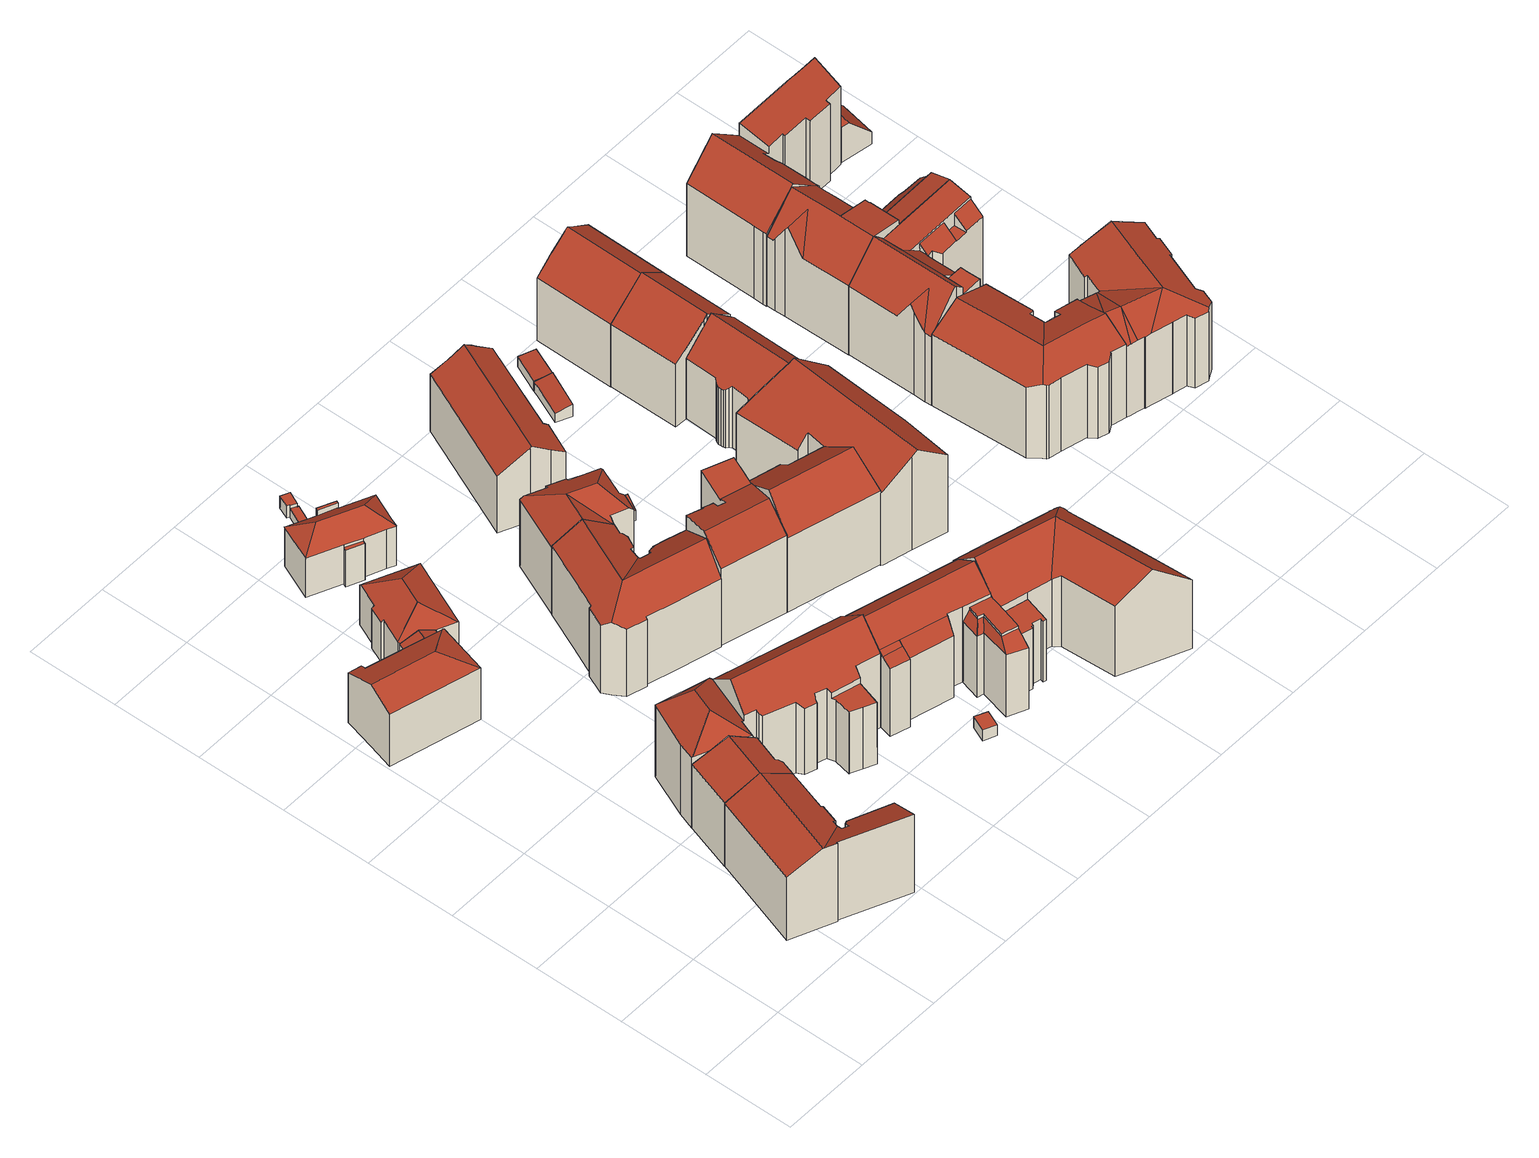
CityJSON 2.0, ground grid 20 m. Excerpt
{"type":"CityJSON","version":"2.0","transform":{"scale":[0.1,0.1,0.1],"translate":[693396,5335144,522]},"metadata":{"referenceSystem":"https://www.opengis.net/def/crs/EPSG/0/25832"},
"CityObjects":{
"building1":{"type":"Building","attributes":{"Gemeindeschluessel":"09162000","HoeheDach":"543.777","HoeheGrund":"522.949","Methode":"1000","NiedrigsteTraufeDesGebaeudes":"539.363","Geometrietyp2DReferenz":"3000","function":"31001_9998","roofType":"3100","measuredHeight":20.83,"storeysAboveGround":4},"geometry":[{"type":"MultiSurface","lod":"2","boundaries":[[[0,1,2,3]],[[4,5,6,7]],[[2,1,8,9]],[[10,11,12,13,14,4,7,15,16,17,3,2,9,18,19]],[[7,6,20,15]],[[21,0,3,17,22]],[[23,24,25,26]],[[18,27,28,19]],[[28,29,10,19]],[[8,27,18,9]],[[11,30,31,12]],[[15,20,32,16]],[[25,14,13,26]],[[4,14,25,24,5]],[[29,30,11,10]],[[16,32,22,17]],[[23,33,21,22,32,20,6,5,24]],[[29,28,27,8,1,0,21,33,31,30]],[[13,12,31,33,23,26]]],"semantics":{"surfaces":[{"type":"WallSurface"},{"type":"GroundSurface"},{"type":"RoofSurface"}],"values":[0,0,0,1,0,0,2,0,0,0,0,0,0,0,0,0,2,2,0]}}]},
"building2":{"type":"Building","attributes":{"Gemeindeschluessel":"09162000","HoeheDach":"543.811","HoeheGrund":"522.790","Methode":"2000","NiedrigsteTraufeDesGebaeudes":"539.660","Geometrietyp2DReferenz":"3000","function":"31001_9998","roofType":"3100","measuredHeight":21.02,"storeysAboveGround":4},"geometry":[{"type":"MultiSurface","lod":"2","boundaries":[[[34,35,36,37,38,39]],[[40,41,42,43,44,45,37,36]],[[46,47,48,49]],[[50,51,52,53]],[[43,42,51,50]],[[53,52,54,55]],[[55,54,47,46]],[[48,47,54,52,51,42,41,24]],[[24,41,40,36,35,34]],[[56,49,48,24,34,39]],[[53,55,46,49,56,39,38,37,45,44,43,50]]],"semantics":{"surfaces":[{"type":"WallSurface"},{"type":"RoofSurface"},{"type":"GroundSurface"}],"values":[0,0,0,0,0,0,0,1,1,0,2]}}]},
"building3":{"type":"Building","attributes":{"Gemeindeschluessel":"09162000","HoeheDach":"539.305","HoeheGrund":"522.690","Methode":"2000","NiedrigsteTraufeDesGebaeudes":"535.921","Geometrietyp2DReferenz":"3000","function":"31001_1000","roofType":"3200","measuredHeight":16.61,"storeysAboveGround":4},"geometry":[{"type":"MultiSurface","lod":"2","boundaries":[[[57,58,59,60]],[[61,62,63,64]],[[61,65,66,62]],[[67,68,69,59,58,70,71,72,73,74]],[[75,72,71,76]],[[62,66,68,67]],[[62,67,74,63]],[[63,74,73,72,75,77,78,64]],[[57,79,76,71,70,58]],[[68,66,65,80,81,69]],[[60,59,69,81]],[[61,64,78,77,75,76,79,57,60,81,80,65]]],"semantics":{"surfaces":[{"type":"WallSurface"},{"type":"RoofSurface"},{"type":"GroundSurface"}],"values":[0,0,0,1,0,1,1,0,0,0,0,2]}}]},
"building4":{"type":"Building","attributes":{"Gemeindeschluessel":"09162000","HoeheDach":"536.591","HoeheGrund":"522.780","Methode":"2000","NiedrigsteTraufeDesGebaeudes":"533.400","Geometrietyp2DReferenz":"3000","function":"31001_1000","roofType":"3200","measuredHeight":13.81,"storeysAboveGround":3},"geometry":[{"type":"MultiSurface","lod":"2","boundaries":[[[82,83,84,85,86]],[[87,88,89,90,91,92]],[[90,89,84,93]],[[86,85,88,87,94,95,96,97]],[[98,94,87,92]],[[99,100,101,102,103,104,105]],[[106,104,103,107,108]],[[109,110,106,108,111,112]],[[113,114,101,100,99,115,116,117,118,119,120,121,122,123,124,98,92,91,90,93]],[[85,84,89,88]],[[125,97,96,123,122,121]],[[120,126,125,121]],[[116,115,99,105,127,109,112,117]],[[127,105,104,106,110,109]],[[114,113,83,82,102,101]],[[123,96,95,124]],[[126,108,107,103,102,82,86,97,125]],[[112,111,108,126,120,119,118,117]],[[93,84,83,113]],[[124,95,94,98]]],"semantics":{"surfaces":[{"type":"RoofSurface"},{"type":"WallSurface"},{"type":"GroundSurface"}],"values":[0,1,1,0,1,1,1,0,2,0,1,1,1,0,1,1,0,1,1,1]}}]},
"building5":{"type":"Building","attributes":{"Gemeindeschluessel":"09162000","HoeheDach":"547.740","HoeheGrund":"522.681","Methode":"2000","NiedrigsteTraufeDesGebaeudes":"539.095","Geometrietyp2DReferenz":"3000","function":"31001_1000","roofType":"3100","measuredHeight":25.06,"storeysAboveGround":4},"geometry":[{"type":"MultiSurface","lod":"2","boundaries":[[[128,129,130,131,132,133]],[[134,135,136,137,138,139,140]],[[141,142,143,144]],[[145,146,147,136,148,149]],[[150,151,144,143]],[[152,146,145]],[[153,140,139,154,155]],[[156,157,158,159,160,161]],[[142,141,162,163]],[[164,165,166,167]],[[165,164,163,162]],[[168,149,148,169]],[[156,161,151,150]],[[168,170,171,152,145,149]],[[172,173,174,175]],[[139,138,154]],[[176,177,178,179]],[[141,144,151,161,160,131,130,178,177,153,155,180,181,182,166,165,162]],[[183,184,158,157]],[[128,133,173,172]],[[175,174,184,183]],[[185,186,171,170]],[[132,131,160,159]],[[176,134,140,153,177]],[[187,182,181,188]],[[185,188,181,180,189,186]],[[179,178,130,129]],[[147,137,136]],[[135,169,148,136]],[[167,166,182,187]],[[154,189,180,155]],[[154,138,137,147,146,152,171,186,189]],[[174,173,133,132,159,158,184]],[[176,179,129,128,172,175,183,157,156,150,143,142,163,164,167,187,188,185,170,168,169,135,134]]],"semantics":{"surfaces":[{"type":"WallSurface"},{"type":"RoofSurface"},{"type":"GroundSurface"}],"values":[0,0,0,1,0,1,1,0,0,0,0,0,0,0,0,0,0,1,0,0,0,0,0,0,0,0,0,1,0,0,0,1,1,2]}}]},
"building6":{"type":"Building","attributes":{"Gemeindeschluessel":"09162000","HoeheDach":"536.640","HoeheGrund":"522.667","Methode":"2000","NiedrigsteTraufeDesGebaeudes":"532.416","Geometrietyp2DReferenz":"3000","function":"31001_1000","roofType":"3200","measuredHeight":13.97},"geometry":[{"type":"MultiSurface","lod":"2","boundaries":[[[190,191,192,193,194]],[[195,196,197,198,199]],[[200,201,202,203]],[[204,205,198,197]],[[206,207,208,209]],[[200,210,211,212,201]],[[213,203,202,214,215]],[[216,217,218,205,204,219]],[[193,192,220,221]],[[208,207,212,211]],[[216,219,220,222]],[[213,215,197,196]],[[190,194,223,224]],[[209,208,211,210]],[[222,220,192,191]],[[223,194,193,221,225,202,201,226]],[[195,199,218,217]],[[207,226,201,212]],[[225,214,202]],[[225,221,220,219,204,197,215,214]],[[190,224,206,209,210,200,203,213,196,195,217,216,222,191]],[[206,224,223,226,207]],[[205,218,199,198]]],"semantics":{"surfaces":[{"type":"WallSurface"},{"type":"RoofSurface"},{"type":"GroundSurface"}],"values":[0,0,0,0,0,0,0,0,1,1,0,0,0,0,0,1,0,0,1,1,2,0,1]}}]},
"building7":{"type":"Building","attributes":{"Gemeindeschluessel":"09162000","HoeheDach":"545.134","HoeheGrund":"522.550","Methode":"2000","NiedrigsteTraufeDesGebaeudes":"539.174","Geometrietyp2DReferenz":"3000","function":"31001_1000","roofType":"3100","measuredHeight":22.58,"storeysAboveGround":4},"geometry":[{"type":"MultiSurface","lod":"2","boundaries":[[[227,228,229,230]],[[231,232,233,234]],[[235,236,237,238,239,240]],[[241,242,243,244,245,246,247,248,249]],[[250,243,242,251]],[[252,253,254,255,256,257]],[[258,240,239,259]],[[251,242,241,260]],[[247,246,236,235,240,258,261,262,263,264,265,266,267,268,248]],[[269,262,261,270]],[[271,272,273,274,255,254]],[[275,265,264,276]],[[245,277,278,237,236,246]],[[249,248,279,271,254,253,252,233,232]],[[280,277,245,244,243,250]],[[276,264,263,281]],[[273,272,282,283]],[[278,277,280,250,251,260,284,231,234,257,256,255,274,273,283,285,286,227,230,287,288,289,290,275,276,281,269,270,259,239,238,237]],[[284,260,241,249,232,231]],[[285,291,292,286]],[[266,265,275,290,289,267]],[[283,282,291,285]],[[270,261,258,259]],[[286,292,228,227]],[[234,233,252,257]],[[268,293,229,228,292,291,282,272,271,279,248]],[[289,288,287,230,229,293,268,267]],[[281,263,262,269]]],"semantics":{"surfaces":[{"type":"WallSurface"},{"type":"RoofSurface"},{"type":"GroundSurface"}],"values":[0,0,0,1,0,0,0,0,1,0,0,0,0,1,0,0,0,2,0,0,0,0,0,0,0,1,0,0]}}]},
"building8":{"type":"Building","attributes":{"Gemeindeschluessel":"09162000","HoeheDach":"525.930","HoeheGrund":"522.622","Methode":"2000","NiedrigsteTraufeDesGebaeudes":"524.988","Geometrietyp2DReferenz":"3000","function":"31001_2000","roofType":"3100","measuredHeight":3.31},"geometry":[{"type":"MultiSurface","lod":"2","boundaries":[[[294,295,296,297]],[[298,299,300,301]],[[300,302,303,301]],[[297,303,302,294]],[[296,298,301,303,297]],[[299,295,294,302,300]],[[295,299,298,296]]],"semantics":{"surfaces":[{"type":"GroundSurface"},{"type":"RoofSurface"},{"type":"WallSurface"}],"values":[0,1,1,2,2,2,2]}}]},
"building9":{"type":"Building","attributes":{"Gemeindeschluessel":"09162000","HoeheDach":"525.590","HoeheGrund":"522.491","Methode":"2000","NiedrigsteTraufeDesGebaeudes":"524.810","Geometrietyp2DReferenz":"3000","function":"31001_1000","roofType":"1000","measuredHeight":3.1},"geometry":[{"type":"MultiSurface","lod":"2","boundaries":[[[304,305,306,307]],[[308,309,310,311]],[[312,313,314,315]],[[306,305,316,317,314,313,318,319,320]],[[321,308,311,322,323,324,312,315,325,326,304,307]],[[309,327,328,329,330,331,310]],[[315,314,317,325]],[[323,330,329,324]],[[318,328,327,319]],[[322,331,330,323]],[[321,320,319,327,309,308]],[[311,310,331,322]],[[326,316,305,304]],[[325,317,316,326]],[[307,306,320,321]],[[324,329,328,318,313,312]]],"semantics":{"surfaces":[{"type":"WallSurface"},{"type":"RoofSurface"},{"type":"GroundSurface"}],"values":[0,0,0,1,2,1,0,0,0,0,0,0,0,0,0,0]}}]},
"building10":{"type":"Building","attributes":{"Gemeindeschluessel":"09162000","HoeheDach":"526.040","HoeheGrund":"523.120","Methode":"1000","NiedrigsteTraufeDesGebaeudes":"526.040","Geometrietyp2DReferenz":"3000","function":"31001_2000","roofType":"1000","measuredHeight":2.92},"geometry":[{"type":"MultiSurface","lod":"2","boundaries":[[[332,333,334,335]],[[336,337,338,339]],[[336,332,335,337]],[[336,339,333,332]],[[335,334,338,337]],[[333,339,338,334]]],"semantics":{"surfaces":[{"type":"RoofSurface"},{"type":"GroundSurface"},{"type":"WallSurface"}],"values":[0,1,2,2,2,2]}}]},
"building11":{"type":"Building","attributes":{"Gemeindeschluessel":"09162000","HoeheDach":"544.750","HoeheGrund":"522.740","Methode":"2000","NiedrigsteTraufeDesGebaeudes":"540.368","Geometrietyp2DReferenz":"3000","function":"31001_1000","roofType":"3200","measuredHeight":22.01,"storeysAboveGround":4},"geometry":[{"type":"MultiSurface","lod":"2","boundaries":[[[340,341,342,343]],[[344,345,346,347]],[[348,349,350,351]],[[352,346,345,353,354,355]],[[356,357,348,351,358,359]],[[360,361,347,346,352,362,363,364]],[[349,348,357,365,364,363]],[[366,367,368,369,343,342]],[[351,350,370,371,358]],[[349,363,362,352,355,350]],[[372,353,345,344]],[[373,374,341,340]],[[370,375,376,377,378,371]],[[372,379,368,367,354,353]],[[350,355,354,367,366,342,341,374,375,370]],[[379,372,344,347,361,360,364,365,357,356,359,378,377,376,373,340,343,369,368]],[[359,358,371,378]],[[376,375,374,373]]],"semantics":{"surfaces":[{"type":"WallSurface"},{"type":"RoofSurface"},{"type":"GroundSurface"}],"values":[0,0,1,1,0,0,0,0,1,1,0,0,0,0,1,2,0,0]}}]},
"building12":{"type":"Building","attributes":{"Gemeindeschluessel":"09162000","HoeheDach":"546.830","HoeheGrund":"522.747","Methode":"2000","NiedrigsteTraufeDesGebaeudes":"539.115","Geometrietyp2DReferenz":"3000","function":"31001_1000","roofType":"3100","measuredHeight":24.08,"storeysAboveGround":4},"geometry":[{"type":"MultiSurface","lod":"2","boundaries":[[[380,381,382,383,384,385]],[[386,387,388,389,390,391]],[[384,383,390,389]],[[392,393,394,395]],[[396,397,398,399]],[[380,385,400,401]],[[392,402,403,404,393]],[[397,405,406,407,398]],[[383,382,391,390]],[[408,399,398,407,409]],[[387,408,409,410,388]],[[394,411,406,405]],[[386,391,382,381]],[[395,394,405,397,396]],[[411,404,403,400,385,384,389,388,410]],[[394,393,404,411]],[[406,411,410,409,407]],[[380,401,402,392,395,396,399,408,387,386,381]],[[401,400,403,402]]],"semantics":{"surfaces":[{"type":"WallSurface"},{"type":"RoofSurface"},{"type":"GroundSurface"}],"values":[0,0,1,0,0,0,0,1,1,0,0,0,0,0,1,1,1,2,0]}}]},
"building13":{"type":"Building","attributes":{"Gemeindeschluessel":"09162000","HoeheDach":"541.970","HoeheGrund":"522.823","Methode":"2000","NiedrigsteTraufeDesGebaeudes":"538.973","Geometrietyp2DReferenz":"3000","function":"31001_1000","roofType":"1000","measuredHeight":19.15},"geometry":[{"type":"MultiSurface","lod":"2","boundaries":[[[412,413,414,415]],[[416,417,418,412]],[[419,420,421,422,423]],[[424,425,426,427,428,418,417,429]],[[423,430,431,419]],[[432,433,434,435,436]],[[421,420,434,433]],[[431,429,417,416]],[[432,436,415,414,401]],[[423,422,437,425,424,430]],[[422,421,433,432,401,380,438,437]],[[380,427,426,438]],[[419,431,416,435,434,420]],[[438,426,425,437]],[[435,416,412,436]],[[412,418,428,413]],[[380,401,414,413,428,427]],[[430,424,429,431]],[[412,415,436]]],"semantics":{"surfaces":[{"type":"RoofSurface"},{"type":"WallSurface"},{"type":"GroundSurface"}],"values":[0,1,1,0,0,1,1,1,1,1,2,1,0,1,0,1,1,1,1]}}]},
"building14":{"type":"Building","attributes":{"Gemeindeschluessel":"09162000","HoeheDach":"546.210","HoeheGrund":"522.870","Methode":"2000","NiedrigsteTraufeDesGebaeudes":"542.847","Geometrietyp2DReferenz":"3000","function":"31001_1000","roofType":"3100","measuredHeight":23.34,"storeysAboveGround":4},"geometry":[{"type":"MultiSurface","lod":"2","boundaries":[[[439,440,441,442,443,444]],[[445,446,444,443,447,448]],[[449,450,451,452,453,440,439,444,446,445,454,455,456,457]],[[458,459,460,461,462]],[[463,453,452,464]],[[441,440,453,463]],[[465,460,459,466]],[[452,451,462,461,467,468,464]],[[469,457,456,455,470,471,472,473]],[[454,445,448,474,470,455]],[[467,461,460,465]],[[466,475,476,477,473,472,471,470,474,448,447,443,442,441,463,464,468,467,465]],[[477,478,469,473]],[[477,476,475,466,459,458,450,449,478]],[[478,449,457,469]],[[462,451,450,458]]],"semantics":{"surfaces":[{"type":"WallSurface"},{"type":"RoofSurface"},{"type":"GroundSurface"}],"values":[0,0,1,1,0,0,0,0,0,0,0,2,0,0,1,0]}}]},
"building15":{"type":"Building","attributes":{"Gemeindeschluessel":"09162000","HoeheDach":"538.780","HoeheGrund":"522.560","Methode":"2000","NiedrigsteTraufeDesGebaeudes":"538.780","Geometrietyp2DReferenz":"3000","function":"31001_1000","roofType":"1000","measuredHeight":16.22},"geometry":[{"type":"MultiSurface","lod":"2","boundaries":[[[479,480,481,482]],[[483,484,485,486]],[[486,485,487,488]],[[489,490,491,492]],[[487,485,484,493,494,495,496,481,480,497,491,490]],[[482,481,496,498]],[[499,495,494,500]],[[498,496,495,499]],[[501,497,480,479]],[[502,493,484,483]],[[500,494,493,502]],[[488,487,490,489]],[[489,492,501,479,482,498,499,500,502,483,486,488]],[[492,491,497,501]]],"semantics":{"surfaces":[{"type":"WallSurface"},{"type":"RoofSurface"},{"type":"GroundSurface"}],"values":[0,0,0,0,1,0,0,0,0,0,0,0,2,0]}}]},
"building16":{"type":"Building","attributes":{"Gemeindeschluessel":"09162000","HoeheDach":"527.043","HoeheGrund":"522.920","Methode":"2000","NiedrigsteTraufeDesGebaeudes":"525.452","Geometrietyp2DReferenz":"3000","function":"51009_1610","roofType":"2100","measuredHeight":4.12},"geometry":[{"type":"MultiSurface","lod":"2","boundaries":[[[503,504,505,506]],[[506,505,507,508]],[[509,510,504,503]],[[508,507,510,509]],[[507,505,504,510]],[[509,503,506,508]]],"semantics":{"surfaces":[{"type":"WallSurface"},{"type":"RoofSurface"},{"type":"GroundSurface"}],"values":[0,0,0,0,1,2]}}]},
"building17":{"type":"Building","attributes":{"Gemeindeschluessel":"09162000","HoeheDach":"542.293","HoeheGrund":"522.590","Methode":"1000","NiedrigsteTraufeDesGebaeudes":"537.577","Geometrietyp2DReferenz":"3000","function":"31001_1000","roofType":"3100","measuredHeight":19.7,"storeysAboveGround":4},"geometry":[{"type":"MultiSurface","lod":"2","boundaries":[[[511,512,513,514]],[[515,516,517,518]],[[519,520,521,522]],[[523,524,525,526]],[[527,528,529,525,524,517,516]],[[530,531,532,533]],[[532,531,513,512,534,521,520,535,529,528]],[[536,527,516,515]],[[529,535,520,519,537,538,526,525]],[[511,539,522,521,534,512]],[[514,513,531,530]],[[539,511,514,530,533,540,536,515,518,523,526,538,537,519,522]],[[518,517,524,523]],[[540,533,532,528,527,536]]],"semantics":{"surfaces":[{"type":"WallSurface"},{"type":"RoofSurface"},{"type":"GroundSurface"}],"values":[0,0,0,0,1,0,1,0,0,0,0,2,0,0]}}]},
"building18":{"type":"Building","attributes":{"Gemeindeschluessel":"09162000","HoeheDach":"548.327","HoeheGrund":"522.900","Methode":"2000","NiedrigsteTraufeDesGebaeudes":"540.454","Geometrietyp2DReferenz":"3000","function":"31001_1000","roofType":"3100","measuredHeight":25.43,"storeysAboveGround":4},"geometry":[{"type":"MultiSurface","lod":"2","boundaries":[[[466,541,542,543]],[[544,545,546,547]],[[548,549,547,546,550,551]],[[552,551,550,546,545,542,541,553,554]],[[555,556,557,548,551,552]],[[543,542,545,544]],[[555,552,554,558]],[[549,548,557,556,477,559,560,466,543,544,547]],[[556,555,558,477]],[[558,554,553,541,466,560,559,477]]],"semantics":{"surfaces":[{"type":"WallSurface"},{"type":"RoofSurface"},{"type":"GroundSurface"}],"values":[0,0,0,1,0,0,1,2,0,0]}}]},
"building19":{"type":"Building","attributes":{"Gemeindeschluessel":"09162000","HoeheDach":"547.870","HoeheGrund":"523.039","Methode":"1000","NiedrigsteTraufeDesGebaeudes":"540.562","Geometrietyp2DReferenz":"3000","function":"31001_1000","roofType":"3100","measuredHeight":24.83,"storeysAboveGround":4},"geometry":[{"type":"MultiSurface","lod":"2","boundaries":[[[561,562,563,564,565,566,567,568,569,570,571,572,573,574]],[[575,574,573,576,577,578]],[[572,571,579,580,576,573]],[[571,570,569,581,582,579]],[[565,564,583,584,585,566]],[[586,587,588,589,590,591,592,593]],[[594,595,596,597,589,588]],[[598,599,600,601,602,603,604,605,563,562]],[[606,607,596,595]],[[608,567,566,585]],[[609,610,600,599,607,606]],[[601,600,610,611,612,602]],[[563,605,613,614,583,564]],[[615,604,603,616]],[[589,597,596,607,599,598,562,590]],[[593,592,617,618]],[[619,568,567,608]],[[592,591,590,562,561,574,575,620,617]],[[617,620,575,578,621,618]],[[613,605,604,615]],[[609,606,595,594,588,587,586,593,618,621,578,577,576,580,579,582,581,619,608,585,584,583,614,613,615,616,612,611,610]],[[616,603,602,612]],[[581,569,568,619]]],"semantics":{"surfaces":[{"type":"RoofSurface"},{"type":"WallSurface"},{"type":"GroundSurface"}],"values":[0,1,1,1,1,1,1,0,1,1,1,1,1,1,0,1,1,0,1,1,2,1,1]}}]},
"building20":{"type":"Building","attributes":{"Gemeindeschluessel":"09162000","HoeheDach":"548.438","HoeheGrund":"522.600","Methode":"2000","NiedrigsteTraufeDesGebaeudes":"539.216","Geometrietyp2DReferenz":"3000","function":"31001_1000","roofType":"3100","measuredHeight":25.84,"storeysAboveGround":4},"geometry":[{"type":"MultiSurface","lod":"2","boundaries":[[[622,623,624,625]],[[626,627,628,629]],[[630,631,632,633,634,635]],[[636,637,638,631,630,635,639,640,641,642,643,644,626,629,645,622,625,646,647]],[[638,637,648,649,632,631]],[[648,650,651,652,649]],[[644,653,627,626]],[[641,546,654,642]],[[655,623,622,645,629,628]],[[656,657,546,641,640,639]],[[643,642,654,658,653,644]],[[635,634,656,639]],[[647,651,650,636]],[[658,654,546,657,656,634,633,632,649,652,624,623,655,628,627,653]],[[636,650,648,637]],[[652,651,647,646,625,624]]],"semantics":{"surfaces":[{"type":"WallSurface"},{"type":"GroundSurface"},{"type":"RoofSurface"}],"values":[0,0,0,1,0,2,0,0,0,0,0,0,0,2,0,0]}}]},
"building21":{"type":"Building","attributes":{"Gemeindeschluessel":"09162000","HoeheDach":"526.063","HoeheGrund":"522.910","Methode":"1000","NiedrigsteTraufeDesGebaeudes":"525.409","Geometrietyp2DReferenz":"3000","function":"31001_2000","roofType":"2100","measuredHeight":3.15},"geometry":[{"type":"MultiSurface","lod":"2","boundaries":[[[659,660,661,662,663,664]],[[665,666,664,663,662,667]],[[668,666,665,667,669,670]],[[670,669,667,662,661,660]],[[659,668,670,660]],[[664,666,668,659]]],"semantics":{"surfaces":[{"type":"GroundSurface"},{"type":"WallSurface"},{"type":"RoofSurface"}],"values":[0,1,2,1,1,1]}}]},
"building22":{"type":"Building","attributes":{"Gemeindeschluessel":"09162000","HoeheDach":"525.929","HoeheGrund":"522.990","Methode":"2000","NiedrigsteTraufeDesGebaeudes":"525.634","Geometrietyp2DReferenz":"3000","function":"31001_2000","roofType":"1000","measuredHeight":2.94},"geometry":[{"type":"MultiSurface","lod":"2","boundaries":[[[671,672,673,674]],[[671,675,676,672]],[[677,678,676,675]],[[673,678,677,674]],[[674,677,675,671]],[[672,676,678,673]]],"semantics":{"surfaces":[{"type":"GroundSurface"},{"type":"WallSurface"},{"type":"RoofSurface"}],"values":[0,1,2,1,1,1]}}]},
"building23":{"type":"Building","attributes":{"Gemeindeschluessel":"09162000","HoeheDach":"545.786","HoeheGrund":"523.000","Methode":"2000","NiedrigsteTraufeDesGebaeudes":"538.085","Geometrietyp2DReferenz":"3000","function":"31001_1000","roofType":"3100","measuredHeight":22.79,"storeysAboveGround":4},"geometry":[{"type":"MultiSurface","lod":"2","boundaries":[[[679,680,681,682]],[[683,684,685,686]],[[687,688,689,690]],[[685,684,691,692,693,694,695,696,697,698,689,688,699,681,680,700,701,702]],[[690,689,698,703]],[[704,702,701,705]],[[706,695,694,707]],[[708,699,688,687]],[[709,700,680,679]],[[710,711,712,692,691]],[[686,685,702,704]],[[707,694,693,713]],[[714,711,710,715]],[[692,712,716,717,713,693]],[[703,698,697,718]],[[718,697,696,719]],[[716,712,711,714]],[[705,701,700,709]],[[682,681,699,708]],[[715,720,683,686,704,705,709,679,682,708,687,690,703,718,719,706,707,713,717,716,714]],[[719,696,695,706]],[[720,715,710,691,684,683]]],"semantics":{"surfaces":[{"type":"WallSurface"},{"type":"RoofSurface"},{"type":"GroundSurface"}],"values":[0,0,0,1,0,0,0,0,0,1,0,0,0,0,0,0,0,0,0,2,0,0]}}]},
"building24":{"type":"Building","attributes":{"Gemeindeschluessel":"09162000","HoeheDach":"546.320","HoeheGrund":"522.929","Methode":"2000","NiedrigsteTraufeDesGebaeudes":"539.433","Geometrietyp2DReferenz":"3000","function":"31001_1000","roofType":"3100","measuredHeight":23.39,"storeysAboveGround":4},"geometry":[{"type":"MultiSurface","lod":"2","boundaries":[[[721,722,723,724,725,726]],[[727,728,729,730,731,732]],[[728,733,734,735,736,729]],[[731,730,729,736,735,724,723]],[[724,735,734,737,738,725]],[[739,726,725,738]],[[733,728,727,732,740,741,742,739,738,737,734]],[[740,732,731,723,722,741]],[[742,741,722,721,726,739]]],"semantics":{"surfaces":[{"type":"RoofSurface"},{"type":"WallSurface"},{"type":"GroundSurface"}],"values":[0,1,1,0,1,1,2,1,1]}}]},
"building25":{"type":"Building","attributes":{"Gemeindeschluessel":"09162000","HoeheDach":"545.850","HoeheGrund":"522.820","Methode":"2000","NiedrigsteTraufeDesGebaeudes":"539.473","Geometrietyp2DReferenz":"3000","function":"31001_1000","roofType":"3100","measuredHeight":23.03,"storeysAboveGround":4},"geometry":[{"type":"MultiSurface","lod":"2","boundaries":[[[743,744,745,746]],[[747,748,749,750]],[[751,752,753,754]],[[755,756,753,752,745,744]],[[757,758,759,760,743,746,751,754,761,747,750]],[[758,757,750,749,762,735]],[[746,745,752,751]],[[760,759,758,735,763,755,744,743]],[[763,735,762,749,748,756,755]],[[756,748,747,761,754,753]]],"semantics":{"surfaces":[{"type":"WallSurface"},{"type":"RoofSurface"},{"type":"GroundSurface"}],"values":[0,0,0,1,2,0,0,0,1,0]}}]},
"building26":{"type":"Building","attributes":{"Gemeindeschluessel":"09162000","HoeheDach":"545.360","HoeheGrund":"523.070","Methode":"2000","NiedrigsteTraufeDesGebaeudes":"541.447","Geometrietyp2DReferenz":"3000","function":"31001_9998","roofType":"3100","measuredHeight":22.29,"storeysAboveGround":4},"geometry":[{"type":"MultiSurface","lod":"2","boundaries":[[[764,765,766,767,768,769,770,771]],[[772,773,774,775]],[[776,777,778,779]],[[780,781,782,783]],[[784,785,786,787]],[[788,789,790,791,792,793]],[[794,787,786,766,765,795]],[[768,767,796,797,798,799,800,801,802,769]],[[803,795,765,764,771,804]],[[783,782,773,772]],[[805,789,788,806,807,808]],[[809,800,799,810]],[[786,785,811,778,777,774,773,782,781,807,806,788,793,812,767,766]],[[813,814,815,816]],[[816,791,790,789,805,808,780,783,772,775,776,779,817,784,787,794,795,803,804,818,819,820,821,809,810,822,823,824,825,826,827,828,813]],[[808,807,781,780]],[[821,801,800,809]],[[812,793,792,815,814,829,830,831,832,796,767]],[[804,771,770,818]],[[810,799,798,822]],[[828,829,814,813]],[[770,769,802,820,819,818]],[[817,811,785,784]],[[820,802,801,821]],[[831,830,827,826,825,832]],[[825,824,823,822,798,797,796,832]],[[827,830,829,828]],[[816,815,792,791]],[[779,778,811,817]],[[775,774,777,776]]],"semantics":{"surfaces":[{"type":"RoofSurface"},{"type":"WallSurface"},{"type":"GroundSurface"}],"values":[0,1,1,1,1,1,1,0,1,1,1,1,0,1,2,1,1,0,1,1,1,1,1,1,1,1,1,1,1,1]}}]},
"building27":{"type":"Building","attributes":{"Gemeindeschluessel":"09162000","HoeheDach":"548.600","HoeheGrund":"523.051","Methode":"2000","NiedrigsteTraufeDesGebaeudes":"540.940","Geometrietyp2DReferenz":"3000","function":"31001_1000","roofType":"3100","measuredHeight":25.55,"storeysAboveGround":4},"geometry":[{"type":"MultiSurface","lod":"2","boundaries":[[[833,834,835,836]],[[837,838,839,840,841]],[[842,843,844,845]],[[846,847,848]],[[849,850,851,852,853,854,855,856,857,858,859,860,861,862,863]],[[864,865,866]],[[848,847,867,868,869,870,871,872]],[[852,873,874,853]],[[849,875,876,850]],[[864,877,878]],[[858,879,846,848,872,859]],[[853,874,880,854]],[[881,837,841,882]],[[864,878,876,875,883,884,865]],[[849,863,838,837,881,885,883,875]],[[879,867,847,846]],[[860,859,872,871,886]],[[887,888,833,836,889]],[[890,891,842,845,880,874,873]],[[851,892,893,890,873,852]],[[856,855,894,870,869]],[[845,844,894,855,854,880]],[[851,850,876,878,877,892]],[[862,861,888,887,840,839]],[[861,860,886,834,833,888]],[[890,893,891]],[[862,839,838,863]],[[870,894,844,843,835,834,886,871]],[[893,892,877,864,866,889,835,843,891]],[[891,843,842]],[[856,869,868,857]],[[885,881,882,895]],[[858,857,868,867,879]],[[887,889,866,865,884,895,882,841,840]],[[836,835,889]],[[895,884,883,885]]],"semantics":{"surfaces":[{"type":"WallSurface"},{"type":"RoofSurface"},{"type":"GroundSurface"}],"values":[0,1,0,1,2,0,1,0,0,0,0,0,0,1,0,1,0,1,1,0,0,0,0,0,0,0,0,1,1,0,0,1,0,0,0,0]}}]},
"building28":{"type":"Building","attributes":{"Gemeindeschluessel":"09162000","HoeheDach":"548.580","HoeheGrund":"522.921","Methode":"2000","NiedrigsteTraufeDesGebaeudes":"540.617","Geometrietyp2DReferenz":"3000","function":"31001_1000","roofType":"2100","measuredHeight":25.66,"storeysAboveGround":4},"geometry":[{"type":"MultiSurface","lod":"2","boundaries":[[[896,897,898,899]],[[900,901,902]],[[903,904,905,906]],[[907,908,897,896,909,910]],[[911,912,913,914,871,910,909]],[[915,916,902,901,917]],[[918,899,898,919]],[[903,920,912,911,921,904]],[[922,923,924,925]],[[907,926,927,928,929,930,922,925,920,903,906,931,932,933,908]],[[920,925,924,934,913,912]],[[931,935,936,932]],[[906,905,935,931]],[[929,928,915,917,937]],[[908,933,938,919,898,897]],[[927,926,939,900,902,916]],[[939,871,914,940,937,917,901,900]],[[927,916,915,928]],[[918,919,938,936,935,905,904,921]],[[914,934,924,923,941,940]],[[930,941,923,922]],[[914,913,934]],[[932,936,938,933]],[[926,907,910,871,939]],[[930,929,937,940,941]],[[911,909,896,899,918,921]]],"semantics":{"surfaces":[{"type":"RoofSurface"},{"type":"WallSurface"},{"type":"GroundSurface"}],"values":[0,0,1,1,0,0,1,1,1,2,1,1,1,1,1,1,0,1,0,0,1,1,1,1,1,1]}}]},
"building29":{"type":"Building","attributes":{"Gemeindeschluessel":"09162000","HoeheDach":"545.194","HoeheGrund":"523.070","Methode":"2000","NiedrigsteTraufeDesGebaeudes":"540.541","Geometrietyp2DReferenz":"3000","function":"31001_9998","roofType":"3100","measuredHeight":22.12,"storeysAboveGround":4},"geometry":[{"type":"MultiSurface","lod":"2","boundaries":[[[942,943,944,945]],[[946,947,948,949]],[[950,951,952,953,954,955]],[[956,957,958,959]],[[945,944,949,948,791,960,961,789]],[[962,963,964,952,951,950,965,966,967,956,959,968,969,970,971,972,973,974,975,789,961,960,791,816,976,977,978,979,980,981,982,983,984,985,986,987,988]],[[972,989,990,973]],[[950,955,991,965]],[[969,992,993,970]],[[985,994,995,986]],[[982,996,997,983]],[[988,998,999,962]],[[1000,998,988,987,986,995]],[[965,991,1001,966]],[[963,1002,1003,964]],[[1004,1005,1000,995,994,1006,997,996,1007,1008,1009]],[[968,1010,992,969]],[[1004,1009,1011,1012,943]],[[943,1012,946,949,944]],[[971,970,993,1013,989,972]],[[993,992,1010,958,957,1014,1004,1013]],[[984,1006,994,985]],[[791,948,947,816]],[[946,1012,1011,978,977,976,816,947]],[[1015,943,942]],[[981,1007,996,982]],[[959,958,1010,968]],[[975,974,973,990,1015,942,945,789]],[[962,999,1002,963]],[[956,967,966,1001,1014,957]],[[990,989,1013,1004,943,1015]],[[1011,1009,1008,1007,981,980,979,978]],[[964,1003,953,952]],[[983,997,1006,984]],[[1014,1001,991,955,954,953,1003,1002,999,998,1000,1005,1004]]],"semantics":{"surfaces":[{"type":"RoofSurface"},{"type":"WallSurface"},{"type":"GroundSurface"}],"values":[0,0,1,1,1,2,1,1,1,1,1,1,1,1,1,0,1,0,0,1,0,1,1,1,0,1,1,1,1,1,0,1,1,1,0]}}]},
"building30":{"type":"Building","attributes":{"Gemeindeschluessel":"09162000","HoeheDach":"549.010","HoeheGrund":"522.744","Methode":"2000","NiedrigsteTraufeDesGebaeudes":"541.680","Geometrietyp2DReferenz":"3000","function":"31001_1000","roofType":"3100","measuredHeight":26.27,"storeysAboveGround":4},"geometry":[{"type":"MultiSurface","lod":"2","boundaries":[[[1016,1017,1018,1019]],[[1020,1021,1022,1023]],[[1024,1025,1026,1027]],[[1028,1029,1030,1016,1019,1031,1032,1033,1034,1024,1027,1035,1036,1037,1038,1039,1040,1041,1020,1023,1042,1043,1044,1045,1046,1047]],[[1048,1049,1050,1051,1052,1053,1026,1025]],[[1028,1047,1054,1055,1056,1057]],[[1038,1058,1059,1039]],[[1037,1036,1052,1051,1060]],[[1030,1061,1017,1016]],[[1028,1057,1062,1029]],[[1056,1055,1063,1064]],[[1045,1065,1066,1046]],[[1035,1053,1052,1036]],[[1044,1067,1065,1045]],[[1031,1068,1069,1032]],[[1038,1037,1060,1064,1063,1058]],[[1027,1026,1053,1035]],[[1040,1070,1071,1041]],[[1033,1032,1069,1050,1049]],[[1033,1049,1048,1034]],[[1042,1072,1073,1043]],[[1043,1073,1067,1044]],[[1041,1071,1021,1020]],[[1023,1022,1072,1042]],[[1054,1066,1065,1067,1073,1072,1022,1021,1071,1070,1059,1058,1063,1055]],[[1019,1018,1068,1031]],[[1029,1062,1061,1030]],[[1034,1048,1025,1024]],[[1069,1068,1018,1017,1061,1062,1057,1056,1064,1060,1051,1050]],[[1046,1066,1054,1047]],[[1039,1059,1070,1040]]],"semantics":{"surfaces":[{"type":"WallSurface"},{"type":"GroundSurface"},{"type":"RoofSurface"}],"values":[0,0,0,1,2,0,0,0,0,0,0,0,0,0,0,0,0,0,0,0,0,0,0,0,2,0,0,0,2,0,0]}}]},
"building31":{"type":"Building","attributes":{"Gemeindeschluessel":"09162000","HoeheDach":"525.410","HoeheGrund":"522.980","Methode":"2000","NiedrigsteTraufeDesGebaeudes":"525.410","Geometrietyp2DReferenz":"3000","function":"31001_2000","roofType":"1000","measuredHeight":2.43},"geometry":[{"type":"MultiSurface","lod":"2","boundaries":[[[1074,1075,1076,1077,1078,1079]],[[1074,1079,1080,1081]],[[1082,1077,1076,1083]],[[1080,1079,1078,1084]],[[1081,1080,1084,1082,1083,1085]],[[1085,1083,1076,1075]],[[1082,1084,1078,1077]],[[1074,1081,1085,1075]]],"semantics":{"surfaces":[{"type":"GroundSurface"},{"type":"WallSurface"},{"type":"RoofSurface"}],"values":[0,1,1,1,2,1,1,1]}}]},
"building32":{"type":"Building","attributes":{"Gemeindeschluessel":"09162000","HoeheDach":"542.720","HoeheGrund":"522.717","Methode":"2000","NiedrigsteTraufeDesGebaeudes":"542.720","Geometrietyp2DReferenz":"3000","function":"31001_2000","roofType":"1000","measuredHeight":20},"geometry":[{"type":"MultiSurface","lod":"2","boundaries":[[[1040,1086,1087,1088]],[[1086,1089,1090,1087]],[[1040,1088,1091,1041]],[[1041,1089,1086,1040]],[[1087,1090,1091,1088]],[[1089,1041,1091,1090]]],"semantics":{"surfaces":[{"type":"WallSurface"},{"type":"RoofSurface"},{"type":"GroundSurface"}],"values":[0,1,2,0,0,0]}}]},
"building33":{"type":"Building","attributes":{"Gemeindeschluessel":"09162000","HoeheDach":"532.829","HoeheGrund":"523.480","Methode":"2000","NiedrigsteTraufeDesGebaeudes":"526.847","Geometrietyp2DReferenz":"3000","function":"31001_9998","roofType":"2100","measuredHeight":9.35,"storeysAboveGround":2},"geometry":[{"type":"MultiSurface","lod":"2","boundaries":[[[1092,1093,1094,1095]],[[1096,1097,1098,1099]],[[1099,1098,1100,1101]],[[1102,1103,1096,1099,1101,1104,1105,1106,1107,1108,1109]],[[1104,1101,1100,1110,1111]],[[1112,1110,1100,1098,1097,1113,1114]],[[1095,1115,1116,1092]],[[1102,1114,1113,1103]],[[1102,1109,1117,1112,1114]],[[1094,1093,1111,1110,1112,1117,1118]],[[1108,1107,1095,1094,1118]],[[1106,1115,1095,1107]],[[1105,1104,1111,1093,1092,1116]],[[1105,1116,1115,1106]],[[1108,1118,1117,1109]],[[1103,1113,1097,1096]]],"semantics":{"surfaces":[{"type":"WallSurface"},{"type":"GroundSurface"},{"type":"RoofSurface"}],"values":[0,0,0,1,0,2,2,0,0,2,0,0,0,0,0,0]}}]}
},
"vertices":[
[292,96,187],[305,90,187],[305,90,9],[292,96,9],[342,255,9],[342,255,179],[314,165,179],[314,165,9],[311,104,179],[311,104,9],[382,1,9],[239,63,9],[238,60,9],[143,100,9],[209,303,9],[318,163,9],[306,123,9],[300,123,9],[320,108,9],[410,72,9],[318,163,176],[296,111,179],[300,123,179],[211,71,218],[278,278,218],[209,303,176],[143,100,176],[320,108,175],[410,72,174],[382,1,216],[239,63,216],[238,60,217],[306,123,176],[212,71,217],
[209,303,177],[242,407,177],[243,410,177],[243,410,8],[242,407,8],[209,303,8],[275,395,196],[311,380,218],[355,360,191],[355,360,8],[311,380,8],[275,395,8],[352,287,8],[352,287,180],[342,255,180],[342,255,8],[362,357,8],[362,357,187],[342,298,187],[342,298,8],[348,295,183],[348,295,8],[278,278,8],
[63,1030,7],[63,1030,146],[156,1005,145],[156,1005,7],[199,872,7],[199,872,145],[5,923,145],[5,923,7],[229,984,7],[229,984,145],[156,944,173],[226,985,146],[225,985,146],[64,1031,145],[67,1043,139],[39,1050,139],[36,1039,145],[20,980,173],[39,1050,7],[67,1043,7],[36,1039,7],[20,980,7],[64,1031,7],[226,985,7],[225,985,7],
[279,994,115],[281,994,114],[345,1140,114],[273,1121,146],[247,1063,146],[210,1134,117],[233,1186,117],[234,1189,114],[234,1189,8],[233,1186,8],[210,1134,8],[345,1140,8],[204,1135,114],[189,1100,114],[194,1098,117],[171,1045,117],[204,1135,8],[225,985,8],[236,1011,8],[236,1013,8],[236,1013,115],[236,1011,114],[236,1011,117],[225,985,117],[206,1025,133],[206,1025,114],[171,1040,114],[192,995,133],[193,995,133],[158,1010,115],[156,1005,115],[281,994,8],[279,994,8],[196,994,8],[192,995,8],[156,1005,8],[158,1010,8],[171,1040,8],[171,1042,8],[170,1043,8],[171,1045,8],[194,1098,8],[189,1100,8],[170,1043,115],[171,1042,115],[196,994,131],
[579,257,7],[600,326,7],[600,326,202],[595,310,186],[595,310,171],[579,257,171],[684,432,7],[297,542,7],[297,542,197],[411,510,197],[416,508,192],[416,508,191],[684,432,191],[500,332,182],[500,332,7],[502,338,7],[502,338,188],[244,409,196],[316,430,247],[336,482,247],[255,447,193],[243,410,195],[507,343,7],[507,343,194],[354,361,196],[667,365,257],[415,507,192],[391,444,257],[531,335,7],[536,318,7],[536,318,171],[533,327,171],[533,327,186],[531,335,193],[475,340,182],[475,340,7],[467,355,7],[467,355,195],[402,377,198],[402,377,7],[243,410,7],[255,447,7],[355,360,7],[355,360,194],[553,269,7],[553,269,171],[529,280,171],[529,280,7],[666,364,7],[666,364,256],[652,311,203],[652,311,7],[373,397,209],[398,389,208],[398,382,202],[528,280,7],[528,280,171],[368,398,7],[368,398,196],[398,382,7],[398,389,7],[373,397,192],
[388,1233,7],[396,1251,7],[396,1251,111],[389,1233,111],[388,1233,111],[320,1365,7],[317,1359,7],[317,1359,111],[317,1359,124],[320,1365,124],[292,1276,7],[292,1276,111],[222,1307,111],[222,1307,7],[355,1343,111],[355,1343,124],[327,1260,7],[327,1260,104],[324,1253,104],[324,1253,7],[289,1269,7],[289,1269,104],[292,1276,104],[257,1386,7],[256,1386,111],[257,1386,111],[355,1342,7],[357,1348,7],[357,1348,124],[355,1342,111],[423,1312,111],[367,1290,146],[423,1312,7],[371,1241,111],[371,1241,7],[278,1329,146],[327,1260,111],
[579,833,5],[579,833,179],[566,830,187],[566,830,5],[390,751,5],[390,751,185],[409,794,185],[409,794,5],[636,805,172],[677,793,172],[677,793,5],[636,805,5],[608,813,5],[608,813,172],[414,710,183],[457,698,183],[458,702,186],[526,683,186],[617,658,186],[644,717,231],[551,742,231],[468,765,231],[400,733,197],[458,702,5],[457,698,5],[413,793,188],[442,858,188],[479,943,188],[479,943,5],[442,858,5],[413,793,5],[607,809,175],[607,809,5],[414,710,5],[601,809,176],[595,807,178],[589,805,181],[585,800,185],[582,795,189],[575,797,189],[559,800,190],[561,808,184],[595,807,5],[601,809,5],[535,918,231],[593,892,187],[593,892,5],[535,918,5],[582,795,5],[585,800,5],[617,658,5],[644,717,5],[502,842,231],[526,683,5],[589,805,5],[584,871,187],[584,871,5],[400,733,5],[589,869,5],[592,859,5],[565,825,5],[561,808,5],[559,800,5],[575,797,5],[589,869,183],[592,859,179],[565,825,186],
[416,1368,6],[402,1338,6],[332,1369,6],[346,1400,6],[332,1369,30],[402,1338,30],[409,1354,39],[339,1384,39],[416,1368,30],[346,1400,30],
[344,1402,5],[344,1402,28],[344,1401,28],[344,1401,5],[356,1458,5],[356,1458,36],[350,1461,36],[350,1461,5],[367,1450,5],[367,1450,28],[370,1449,28],[370,1449,5],[347,1400,28],[348,1401,28],[368,1451,28],[355,1457,28],[332,1407,28],[332,1407,5],[361,1486,5],[380,1478,5],[368,1452,5],[348,1401,5],[347,1400,5],[355,1457,36],[368,1451,36],[368,1452,36],[380,1478,36],[361,1486,36],
[770,135,40],[784,168,40],[758,180,40],[743,146,40],[770,135,11],[743,146,11],[758,180,11],[784,168,11],
[624,1032,7],[624,1032,184],[621,1024,190],[621,1024,7],[661,925,7],[661,925,186],[644,889,187],[644,889,7],[593,892,184],[594,893,184],[565,982,228],[536,917,228],[636,893,195],[651,930,196],[676,989,196],[623,956,228],[536,917,7],[593,892,7],[479,943,184],[479,943,7],[601,907,7],[636,893,7],[601,907,194],[600,907,194],[600,907,7],[594,893,7],[647,1012,190],[680,998,190],[680,998,7],[647,1012,7],[539,1060,189],[532,1063,184],[651,930,7],[587,1049,7],[587,1049,184],[583,1041,189],[583,1041,7],[539,1060,7],[532,1063,7],[676,989,7],
[890,252,8],[921,368,8],[921,368,177],[917,352,207],[903,302,248],[890,252,207],[684,432,8],[666,364,8],[666,364,247],[667,366,248],[680,416,207],[684,432,177],[793,257,8],[793,257,171],[691,284,171],[691,284,8],[687,270,8],[687,270,188],[645,282,188],[645,282,8],[832,269,208],[832,269,8],[799,279,8],[799,279,209],[799,277,207],[691,284,195],[694,294,199],[651,305,199],[652,311,8],[652,311,204],[654,316,207],[697,305,207],
[837,238,193],[845,265,193],[832,269,171],[820,225,171],[849,234,193],[849,234,200],[837,238,200],[817,154,174],[817,154,173],[817,154,8],[859,136,8],[859,136,170],[867,168,200],[870,176,200],[885,232,200],[890,252,200],[845,265,200],[833,178,200],[867,168,193],[833,178,193],[820,225,8],[834,221,8],[834,221,171],[833,221,170],[820,225,170],[870,176,8],[885,232,8],
[725,777,212],[731,774,213],[731,774,9],[725,777,9],[712,783,9],[712,783,211],[710,779,213],[711,781,212],[711,781,9],[710,779,9],[784,687,242],[813,753,212],[748,771,212],[741,754,220],[726,760,219],[699,784,212],[677,793,211],[676,790,212],[647,724,242],[813,753,208],[825,779,208],[843,821,208],[781,845,208],[748,771,208],[726,760,9],[741,754,9],[843,821,9],[825,779,9],[781,845,9],[748,771,9],[617,658,213],[677,793,9],[676,790,9],[647,724,9],[617,658,9],[699,784,9],[813,753,9],[784,687,9],[756,621,9],[756,621,213],
[934,158,6],[934,158,168],[927,160,168],[927,160,6],[902,163,6],[902,163,168],[874,170,168],[874,170,6],[876,175,168],[876,175,6],[870,177,6],[870,177,168],[885,232,168],[885,232,6],[904,167,168],[908,167,168],[910,172,168],[929,167,168],[950,216,168],[929,167,6],[910,172,6],[908,167,6],[950,216,6],[904,167,6],
[734,1015,9],[734,1015,50],[762,1003,50],[762,1003,9],[751,975,35],[751,975,9],[723,988,9],[723,988,35],
[715,1165,6],[715,1165,164],[724,1160,156],[724,1160,6],[568,1147,6],[568,1147,156],[680,1401,157],[680,1401,6],[765,1365,6],[765,1365,187],[796,1353,163],[796,1353,6],[711,1387,6],[711,1387,179],[739,1376,200],[739,1376,6],[628,1120,200],[631,1119,203],[743,1374,203],[694,1092,6],[694,1092,156],[666,1103,177],[666,1103,6],[796,1352,163],[757,1369,193],[628,1120,6],[757,1369,6],[743,1374,6],[796,1352,6],[631,1119,6],
[825,779,185],[901,760,185],[901,760,9],[898,739,9],[898,739,201],[973,719,202],[973,719,9],[965,645,9],[973,714,9],[973,714,205],[965,645,260],[964,641,263],[815,756,205],[785,688,263],[955,568,205],[955,568,9],[964,641,9],[756,621,205],[785,688,9],[815,756,9],
[996,276,259],[1074,255,259],[1143,305,192],[1141,308,190],[1138,311,188],[1137,311,188],[1133,314,186],[1128,316,186],[1126,315,187],[1124,314,188],[1123,314,188],[991,350,188],[921,368,188],[903,301,259],[890,252,208],[921,368,10],[903,301,10],[890,252,10],[1123,314,10],[991,350,10],[1126,315,10],[1124,314,10],[1141,308,10],[1138,311,10],[1137,311,10],[986,206,10],[1000,203,10],[1001,203,10],[1001,203,188],[1000,203,188],[986,206,188],[950,216,187],[950,216,10],[1001,202,10],[1012,189,10],[1012,189,198],[1001,202,189],[1079,182,259],[1088,37,259],[1161,6,193],[1152,162,193],[1144,286,192],[1148,293,188],[1147,298,189],[1144,304,191],[1019,67,10],[1019,67,197],[1133,314,10],[1088,37,10],[1161,6,10],[1152,162,10],[1144,286,10],[1144,304,10],[1143,305,10],[1147,298,10],[1148,293,10],[885,232,186],[885,232,10],[1128,316,10],[885,233,188],[885,233,10],
[1043,871,6],[1043,871,249],[1053,866,258],[1053,866,6],[954,910,6],[954,910,172],[987,896,201],[987,896,6],[959,566,6],[1020,550,6],[1020,550,253],[959,566,202],[955,568,198],[955,568,6],[1117,648,6],[1096,530,6],[1033,547,6],[965,645,6],[971,701,6],[973,719,6],[979,761,6],[976,761,6],[951,762,6],[1018,882,6],[1061,863,6],[1123,836,6],[1096,530,211],[1033,547,264],[1117,648,202],[1123,836,211],[1061,863,264],[951,762,180],[979,761,204],[1018,882,227],[965,645,200],[971,701,202],[976,761,202],
[871,1226,9],[839,1241,9],[867,1305,9],[873,1320,9],[874,1320,9],[907,1305,9],[874,1320,34],[907,1305,41],[873,1320,34],[871,1226,41],[867,1305,34],[839,1241,34],
[873,1320,10],[900,1381,10],[933,1366,10],[907,1305,10],[873,1320,36],[900,1381,36],[907,1305,39],[933,1366,39],
[995,962,10],[995,962,167],[991,966,164],[991,966,10],[1053,866,10],[1053,866,228],[1043,871,217],[1043,871,10],[989,976,10],[989,976,161],[989,981,162],[989,981,10],[1063,862,238],[1066,1064,238],[1056,1065,227],[1047,1065,218],[999,1067,170],[997,995,170],[994,991,166],[991,986,163],[989,971,162],[999,958,172],[997,919,171],[987,896,161],[991,986,10],[987,896,10],[997,919,10],[999,1067,10],[1047,1065,10],[989,971,10],[999,958,10],[1123,836,178],[1126,1062,178],[1116,1062,188],[1056,1065,10],[1126,1062,10],[1123,836,10],[1116,1062,10],[1066,1064,10],[994,991,10],[997,995,10],[1063,862,10],
[999,1067,197],[1047,1065,236],[1055,1065,243],[1056,1221,243],[971,1222,174],[972,1068,175],[1064,1064,9],[1116,1062,9],[1116,1062,194],[1064,1064,236],[1056,1065,243],[1056,1065,9],[1116,1064,9],[1116,1221,9],[1116,1221,194],[1116,1064,194],[1056,1221,9],[971,1222,9],[972,1068,9],[1055,1065,9],[1047,1065,9],[999,1067,9],
[971,1222,8],[971,1222,175],[972,1397,175],[972,1397,8],[1068,1399,8],[1068,1399,230],[1118,1400,194],[1118,1400,8],[1016,1398,8],[1016,1398,208],[1050,1398,233],[1050,1398,8],[1056,1221,239],[1058,1398,239],[1116,1222,8],[1116,1221,8],[1069,1221,8],[1056,1221,8],[1058,1398,8],[1116,1222,194],[1069,1221,229],
[1315,669,200],[1322,536,200],[1341,513,208],[1395,558,234],[1391,650,234],[1385,754,234],[1383,754,232],[1310,750,200],[1442,469,11],[1442,469,200],[1432,484,205],[1432,484,11],[1432,485,11],[1432,485,206],[1375,500,206],[1375,500,11],[1482,471,11],[1482,471,205],[1466,462,200],[1466,462,11],[1348,505,11],[1348,505,205],[1345,507,206],[1345,507,11],[1515,463,205],[1515,463,11],[1529,524,11],[1539,569,11],[1539,569,213],[1529,524,234],[1341,513,11],[1322,536,11],[1463,614,202],[1463,632,202],[1462,647,201],[1474,649,196],[1477,654,194],[1471,758,195],[1453,757,203],[1315,669,11],[1310,750,11],[1487,470,11],[1487,470,206],[1482,472,206],[1482,472,11],[1477,654,11],[1474,649,11],[1375,499,206],[1484,536,234],[1550,609,11],[1550,609,195],[1549,606,196],[1549,606,11],[1375,499,11],[1383,754,11],[1385,754,11],[1453,757,11],[1471,758,11],[1462,647,11],[1463,632,11],[1463,614,11],[1463,610,11],[1480,606,11],[1495,602,11],[1501,621,11],[1501,621,194],[1495,602,204],[1480,606,204],[1463,610,204],
[1401,946,237],[1401,946,244],[1402,898,244],[1402,898,225],[1549,870,193],[1594,871,193],[1595,871,193],[1595,900,220],[1548,899,220],[1403,801,224],[1403,801,244],[1403,755,244],[1403,755,224],[1310,799,246],[1362,800,246],[1310,831,192],[1479,868,10],[1465,880,10],[1449,878,10],[1452,789,10],[1453,764,10],[1453,757,10],[1383,754,10],[1311,750,10],[1310,765,10],[1310,792,10],[1309,945,10],[1382,946,10],[1594,949,10],[1595,871,10],[1594,871,10],[1451,880,203],[1451,898,220],[1451,898,203],[1310,768,192],[1310,765,192],[1311,750,192],[1381,754,266],[1379,946,266],[1309,945,192],[1452,789,224],[1453,764,224],[1479,868,192],[1465,880,202],[1451,878,203],[1451,878,201],[1310,792,233],[1453,757,224],[1549,870,189],[1548,899,189],[1519,869,192],[1519,899,220],[1519,869,189],[1382,946,264],[1595,900,225],[1594,949,237],[1424,898,225],[1452,802,224],[1426,802,224],[1449,878,204],[1452,802,202],[1383,754,265],[1519,899,189],
[1450,947,238],[1594,949,238],[1594,992,226],[1449,990,226],[1306,1052,193],[1363,1088,251],[1306,1086,251],[1463,1014,9],[1463,1014,196],[1478,1024,186],[1478,1024,9],[1382,946,9],[1594,949,9],[1450,947,250],[1382,946,265],[1449,1014,250],[1448,1014,250],[1448,1025,250],[1378,1024,266],[1305,1117,199],[1306,1093,241],[1305,1121,193],[1449,990,220],[1594,992,220],[1448,1014,9],[1449,1014,196],[1446,1120,9],[1446,1120,211],[1447,1096,211],[1447,1096,9],[1309,945,9],[1306,1093,9],[1305,1117,9],[1305,1136,9],[1446,1139,9],[1542,1025,9],[1553,1019,9],[1593,1018,9],[1448,1025,211],[1542,1025,186],[1553,1019,193],[1305,1136,193],[1593,1018,194],[1309,945,193],[1376,1137,266],[1446,1139,211],
[1524,461,200],[1561,516,232],[1530,528,232],[1515,463,199],[1587,596,189],[1549,606,192],[1539,569,211],[1530,529,231],[1706,463,11],[1736,543,11],[1739,551,11],[1739,551,197],[1736,543,197],[1706,463,197],[1679,408,11],[1679,408,195],[1651,416,195],[1651,416,11],[1530,529,11],[1530,528,11],[1754,595,11],[1760,593,11],[1745,551,11],[1715,451,11],[1705,422,11],[1686,412,11],[1644,430,11],[1613,438,11],[1613,437,11],[1568,449,11],[1554,452,11],[1554,453,11],[1540,457,11],[1524,461,11],[1587,596,11],[1590,595,11],[1596,594,11],[1596,595,11],[1598,601,11],[1610,637,11],[1606,639,11],[1629,696,11],[1651,687,11],[1651,688,11],[1661,684,11],[1709,664,11],[1771,637,11],[1554,452,200],[1554,453,200],[1715,451,191],[1613,438,201],[1613,437,201],[1651,688,199],[1661,684,204],[1606,639,185],[1629,696,186],[1771,637,196],[1754,595,197],[1709,664,232],[1705,422,190],[1760,593,194],[1745,551,193],[1645,488,232],[1674,569,232],[1651,687,199],[1610,637,188],[1598,601,188],[1596,595,188],[1644,430,201],[1596,594,189],[1590,595,189],[1568,449,201],[1686,412,198],[1540,457,200],
[1454,1169,7],[1454,1169,202],[1454,1148,202],[1454,1148,7],[1670,1333,7],[1670,1333,229],[1656,1260,215],[1656,1260,7],[1305,1167,7],[1305,1167,200],[1305,1326,200],[1305,1326,7],[1443,1262,7],[1444,1236,7],[1453,1225,7],[1454,1139,7],[1446,1139,7],[1305,1136,7],[1305,1144,7],[1362,1328,7],[1377,1329,7],[1421,1331,7],[1466,1332,7],[1592,1333,7],[1614,1333,7],[1643,1333,7],[1613,1258,7],[1613,1248,7],[1557,1248,7],[1557,1258,7],[1499,1257,7],[1499,1263,7],[1305,1144,200],[1305,1136,200],[1380,1137,270],[1380,1329,270],[1377,1329,267],[1362,1328,253],[1499,1263,216],[1459,1262,216],[1459,1262,197],[1443,1262,212],[1466,1332,230],[1592,1333,230],[1421,1331,232],[1453,1225,202],[1444,1236,211],[1459,1332,230],[1459,1332,197],[1557,1258,215],[1499,1257,215],[1557,1248,213],[1454,1139,202],[1446,1139,209],[1614,1333,229],[1643,1333,229],[1613,1258,215],[1613,1248,213],
[1592,1333,10],[1466,1332,10],[1466,1363,10],[1519,1364,10],[1520,1366,10],[1591,1367,10],[1591,1367,34],[1592,1333,34],[1519,1364,34],[1466,1363,34],[1520,1366,34],[1466,1332,34],
[1614,1333,207],[1612,1346,207],[1612,1346,7],[1643,1333,207],[1642,1346,207],[1642,1346,7],
[1690,1334,55],[1690,1334,106],[1715,1329,77],[1715,1329,55],[1670,1333,15],[1670,1333,108],[1670,1336,108],[1670,1336,15],[1670,1337,108],[1670,1337,15],[1656,1257,15],[1656,1260,15],[1690,1333,15],[1692,1347,15],[1718,1342,15],[1715,1329,15],[1739,1325,15],[1725,1245,15],[1688,1333,108],[1690,1333,106],[1673,1254,108],[1656,1260,108],[1656,1257,108],[1718,1342,55],[1692,1347,55],[1725,1245,48],[1739,1325,49]
]}
